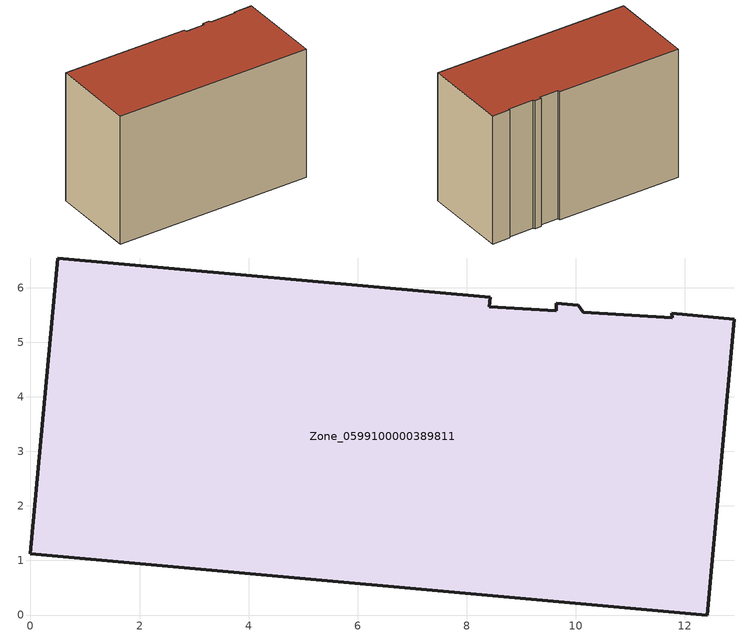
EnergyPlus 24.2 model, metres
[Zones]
Zone_0599100000389811
 floor ground (C_G): 10.14,5.55 11.77,5.45 11.76,5.53 12.9,5.42 12.41,0 0,1.12 0.5,6.54 8.43,5.83 8.41,5.66 9.64,5.58 9.64,5.72 10.04,5.68 z0
 wall outside (C_F): 8.41,5.66 8.43,5.83 0.5,6.54 0,1.12 12.41,0 12.9,5.42 11.76,5.53 11.77,5.45 10.14,5.55 10.04,5.68 9.64,5.72 9.64,5.58 8.41,5.66 z0:8.4
 roof outside (C_R): 11.77,5.45 10.14,5.55 10.04,5.68 9.64,5.72 9.64,5.58 8.41,5.66 8.43,5.83 0.5,6.54 0,1.12 12.41,0 12.9,5.42 11.76,5.53 z8.4
[BUILDING]
Pand.0599100000389811: North Axis=0; Terrain=City; Loads Convergence Tolerance Value=0.04; Temperature Convergence Tolerance Value=0.4; Solar Distribution=FullExterior; Maximum Number of Warmup Days=25; Minimum Number of Warmup Days=1
[Site:Location]
Rotterdam.The.Hague.AP_ZH_NLD Design_Conditions: Latitude=51.96; Longitude=4.45; Time Zone=1; Elevation=-4.5
[SITE:GROUNDTEMPERATURE:BUILDINGSURFACE]
18, 18, 18, 18, 18, 18, 18, 18, 18, 18, 18, 18
[MATERIAL] Thermal Absorptance=0.9; Solar Absorptance=0.7; Visible Absorptance=0.7
Name | Roughness | Thickness | Conductivity | Density | Specific Heat
G.TC.1992-2005 | MediumSmooth | 0.15 | 0.06 | 540 | 1210
F.TC.1992-2005 | Rough | 0.3 | 0.12 | 1920 | 840
R.TC.1992-2005 | MediumRough | 0.2 | 0.08 | 1500 | 1000
[CONSTRUCTION]
C_G: G.TC.1992-2005
C_F: F.TC.1992-2005
C_R: R.TC.1992-2005
[ZONE]
Zone_0599100000389811: Type=1; Multiplier=1; Ceiling Height=Autocalculate; Volume=Autocalculate; Floor Area=autocalculate; Part of Total Floor Area=Yes
[ZONEINFILTRATION:DESIGNFLOWRATE]
Infil_Zone_0599100000389811: Zone or ZoneList or Space or SpaceList=Zone_0599100000389811; Schedule=AlwaysOn; Design Flow Rate Calculation Method=Flow/Area; Flow Rate per Floor Area=0.0015; Constant Term Coefficient=1; Temperature Term Coefficient=0; Velocity Term Coefficient=0; Velocity Squared Term Coefficient=0
[HVACTEMPLATE:ZONE:IDEALLOADSAIRSYSTEM]
Zone_0599100000389811: Maximum Heating Supply Air Temperature=50; Minimum Cooling Supply Air Temperature=13; Maximum Heating Supply Air Humidity Ratio=0.0156; Minimum Cooling Supply Air Humidity Ratio=0.0077; Heating Limit=NoLimit; Cooling Limit=NoLimit; Dehumidification Control Type=ConstantSensibleHeatRatio; Cooling Sensible Heat Ratio=0.7; Dehumidification Setpoint=60; Humidification Control Type=None; Humidification Setpoint=30; Outdoor Air Method=None; Outdoor Air Flow Rate per Person=0.00944; Outdoor Air Flow Rate per Zone Floor Area=0; Outdoor Air Flow Rate per Zone=0; Demand Controlled Ventilation Type=None; Outdoor Air Economizer Type=NoEconomizer; Heat Recovery Type=None; Sensible Heat Recovery Effectiveness=0.7; Latent Heat Recovery Effectiveness=0.65
[ZONECONTROL:THERMOSTAT]
ThermostatControl_Zone_0599100000389811: Zone or ZoneList=Zone_0599100000389811; Control Type Schedule=DualSetpointControlType; Control 1=Thermostat_Zone_0599100000389811; Temperature Difference Between Cutout And Setpoint=0
[THERMOSTATSETPOINT:DUALSETPOINT]
Thermostat_Zone_0599100000389811: Heating Setpoint Temperature Schedule=HeatingSetpoint_Zone_0599100000389811; Cooling Setpoint Temperature Schedule=CoolingSetpoint_Zone_0599100000389811
[SCHEDULE:COMPACT]
HeatingSetpoint_Zone_0599100000389811: Through: 12/31, For: AllDays, Until: 24:00, 21
CoolingSetpoint_Zone_0599100000389811: Through: 12/31, For: AllDays, Until: 24:00, 24
DualSetpointControlType: Through: 12/31, For: AllDays, Until: 24:00, 4
AlwaysOn: Through: 12/31, For: AllDays, Until: 24:00, 1
